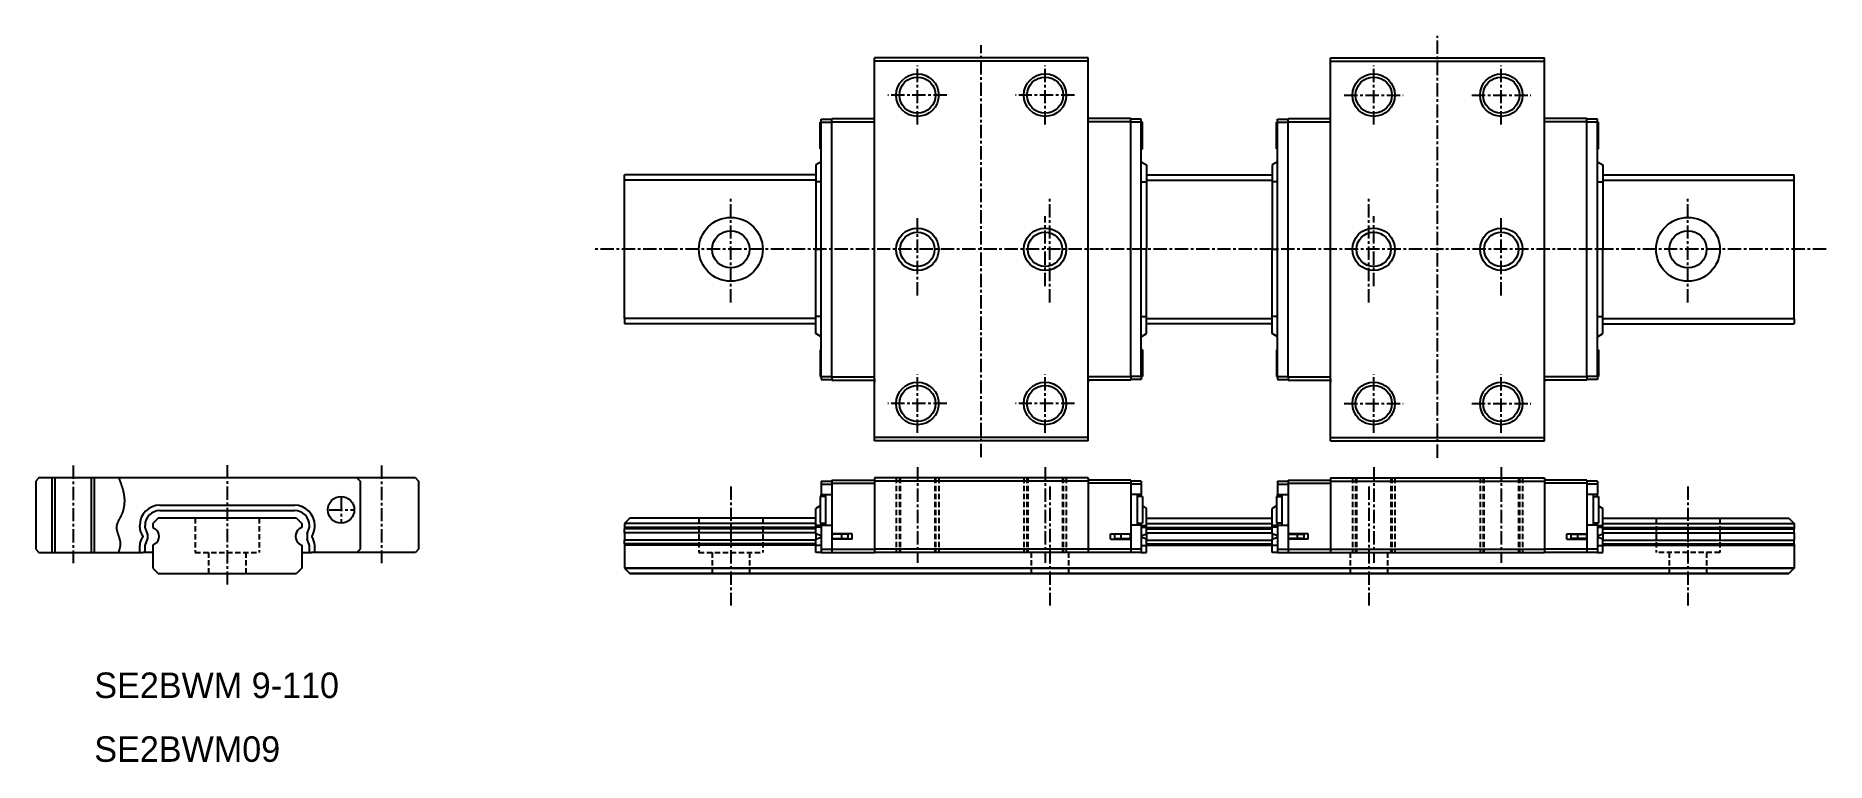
# Model space of a CAD drawing. Extents: x -10 to 158, y 10 to 78.
import ezdxf

# ---------------------------------------------------------------- set-up
doc = ezdxf.new("R2010")
doc.units = 0
doc.linetypes.add('CENTER', pattern=[2, 1.25, -0.25, 0.25, -0.25])
doc.linetypes.add('DASHED', pattern=[0.75, 0.5, -0.25])
doc.layers.get('0').update_dxf_attribs({"linetype": 'CONTINUOUS'})
doc.layers.add('CENTER', color=1, linetype='CENTER')

msp = doc.modelspace()

# ---------------------------------------------------------------- linework, layer by layer
at = {"color": 7, "linetype": 'CONTINUOUS'}
for p, q in [((68.5, 40.2), (68.5, 76.2)), ((88.6, 76.2), (68.5, 76.2)), ((88.6, 75.9), (68.5, 75.9)), ((88.6, 40.2), (88.6, 76.2)), ((111.4, 76.2), (131.5, 76.2)), ((111.4, 40.2), (111.4, 76.2)), ((111.4, 75.9), (131.5, 75.9)), ((131.5, 40.2), (131.5, 76.2)), ((63.5, 70.15), (63.4, 70.15)), ((63.4, 67.65), (63.4, 70.15)), ((63.5, 70.15), (63.5, 70.45)), ((63.5, 70.45), (64.5, 70.45)), ((63.5, 46.25), (63.5, 70.15)), ((63.5, 70.15), (64.5, 70.15)), ((64.5, 70.5), (68.5, 70.5)), ((64.5, 70.2), (64.5, 70.5)), ((64.5, 70.2), (68.5, 70.2)), ((64.5, 46.2), (64.5, 70.2)), ((68.5, 70.4), (68.5, 70.7)), ((88.6, 70.4), (88.6, 70.7)), ((92.6, 70.5), (88.6, 70.5)), ((92.6, 70.2), (88.6, 70.2)), ((92.6, 70.2), (92.6, 70.5)), ((93.6, 70.45), (92.6, 70.45)), ((92.6, 46.2), (92.6, 70.2)), ((93.6, 70.15), (92.6, 70.15)), ((93.6, 70.15), (93.6, 70.45)), ((93.6, 46.25), (93.6, 70.15)), ((93.7, 70.15), (93.6, 70.15)), ((93.7, 67.65), (93.7, 70.15)), ((106.3, 67.65), (106.3, 70.15)), ((106.3, 70.15), (106.4, 70.15)), ((106.4, 70.45), (107.4, 70.45)), ((106.4, 70.15), (106.4, 70.45)), ((106.4, 46.25), (106.4, 70.15)), ((106.4, 70.15), (107.4, 70.15)), ((107.4, 70.5), (111.4, 70.5)), ((107.4, 70.2), (107.4, 70.5)), ((107.4, 46.2), (107.4, 70.2)), ((107.4, 70.2), (111.4, 70.2)), ((111.4, 70.4), (111.4, 70.7)), ((131.5, 70.4), (131.5, 70.7)), ((135.5, 70.5), (131.5, 70.5)), ((135.5, 70.2), (131.5, 70.2)), ((135.5, 70.2), (135.5, 70.5)), ((136.5, 70.45), (135.5, 70.45)), ((135.5, 46.2), (135.5, 70.2)), ((136.5, 70.15), (135.5, 70.15)), ((136.5, 70.15), (136.5, 70.45)), ((136.5, 46.25), (136.5, 70.15)), ((136.5, 70.15), (136.6, 70.15)), ((136.6, 67.65), (136.6, 70.15)), ((63.4, 67.65), (63.5, 67.65)), ((93.6, 67.65), (93.7, 67.65)), ((106.4, 67.65), (106.3, 67.65)), ((136.6, 67.65), (136.5, 67.65)), ((63.5, 66.43), (63, 66.13)), ((63, 66.13), (63, 64.53)), ((93.6, 66.43), (94.1, 66.13)), ((94.1, 66.13), (94.1, 64.53)), ((106.4, 66.43), (105.9, 66.13)), ((105.9, 66.13), (105.9, 64.53)), ((136.5, 66.43), (137, 66.13)), ((137, 66.13), (137, 64.53)), ((63, 65.2), (45, 65.2)), ((45, 64.7), (45, 65.2)), ((63, 64.7), (45, 64.7)), ((45, 51.7), (45, 64.7)), ((63, 64.53), (63, 58.2)), ((63.5, 64.53), (63, 64.53)), ((93.6, 64.53), (94.1, 64.53)), ((94.1, 65.2), (105.9, 65.2)), ((94.1, 64.7), (105.9, 64.7)), ((94.1, 64.53), (94.1, 58.2)), ((105.9, 64.53), (105.9, 58.2)), ((106.4, 64.53), (105.9, 64.53)), ((136.5, 64.53), (137, 64.53)), ((137, 65.2), (155, 65.2)), ((137, 64.7), (155, 64.7)), ((137, 64.53), (137, 58.2)), ((155, 64.7), (155, 65.2)), ((155, 51.7), (155, 64.7)), ((63, 58.2), (63.5, 58.2)), ((63, 51.87), (63, 58.2)), ((94.1, 58.2), (93.6, 58.2)), ((94.1, 51.87), (94.1, 58.2)), ((105.9, 51.87), (105.9, 58.2)), ((105.9, 58.2), (106.4, 58.2)), ((137, 58.2), (136.5, 58.2)), ((137, 51.87), (137, 58.2)), ((63, 51.7), (45, 51.7)), ((45, 51.7), (45, 51.2)), ((63, 51.2), (45, 51.2)), ((63.5, 51.87), (63, 51.87)), ((63, 50.27), (63, 51.87)), ((93.6, 51.87), (94.1, 51.87)), ((94.1, 50.27), (94.1, 51.87)), ((94.1, 51.7), (105.9, 51.7)), ((105.9, 51.2), (94.1, 51.2)), ((105.9, 50.27), (105.9, 51.87)), ((106.4, 51.87), (105.9, 51.87)), ((136.5, 51.87), (137, 51.87)), ((137, 50.27), (137, 51.87)), ((137, 51.7), (155, 51.7)), ((137, 51.2), (155, 51.2)), ((155, 51.7), (155, 51.2)), ((63.5, 49.97), (63, 50.27)), ((93.6, 49.97), (94.1, 50.27)), ((106.4, 49.97), (105.9, 50.27)), ((136.5, 49.97), (137, 50.27)), ((63.4, 48.75), (63.4, 46.25)), ((63.5, 48.75), (63.4, 48.75)), ((93.7, 48.75), (93.6, 48.75)), ((93.7, 48.75), (93.7, 46.25)), ((106.3, 48.75), (106.3, 46.25)), ((106.3, 48.75), (106.4, 48.75)), ((136.5, 48.75), (136.6, 48.75)), ((136.6, 48.75), (136.6, 46.25)), ((63.4, 46.25), (63.5, 46.25)), ((63.5, 46.25), (63.5, 45.95)), ((63.5, 46.25), (64.5, 46.25)), ((63.5, 45.95), (64.5, 45.95)), ((64.5, 46.2), (68.5, 46.2)), ((64.5, 46.2), (64.5, 45.9)), ((64.5, 45.9), (68.5, 45.9)), ((68.5, 46), (68.5, 45.7)), ((92.6, 46.2), (88.6, 46.2)), ((88.6, 46), (88.6, 45.7)), ((92.6, 45.9), (88.6, 45.9)), ((93.6, 46.25), (92.6, 46.25)), ((92.6, 46.2), (92.6, 45.9)), ((93.6, 45.95), (92.6, 45.95)), ((93.6, 46.25), (93.7, 46.25)), ((93.6, 46.25), (93.6, 45.95)), ((106.4, 46.25), (106.3, 46.25)), ((106.4, 46.25), (107.4, 46.25)), ((106.4, 46.25), (106.4, 45.95)), ((106.4, 45.95), (107.4, 45.95)), ((107.4, 46.2), (111.4, 46.2)), ((107.4, 46.2), (107.4, 45.9)), ((107.4, 45.9), (111.4, 45.9)), ((111.4, 46), (111.4, 45.7)), ((135.5, 46.2), (131.5, 46.2)), ((131.5, 46), (131.5, 45.7)), ((135.5, 45.9), (131.5, 45.9)), ((136.5, 46.25), (135.5, 46.25)), ((135.5, 46.2), (135.5, 45.9)), ((136.5, 45.95), (135.5, 45.95)), ((136.6, 46.25), (136.5, 46.25)), ((136.5, 46.25), (136.5, 45.95)), ((88.6, 40.5), (68.5, 40.5)), ((111.4, 40.5), (131.5, 40.5)), ((88.6, 40.2), (68.5, 40.2)), ((111.4, 40.2), (131.5, 40.2)), ((-10.05, 36.7), (-10.35, 36.4)), ((-10.35, 36.4), (-10.35, 30)), ((25.35, 36.7), (-10.05, 36.7)), ((-8.55, 36.7), (-8.55, 29.7)), ((-5.15, 36.7), (-5.15, 29.7)), ((19.85, 36.7), (20.15, 36.4)), ((20.15, 36.4), (20.15, 30)), ((25.35, 36.7), (25.65, 36.4)), ((25.65, 36.4), (25.65, 30)), ((63.5, 36.4), (64.5, 36.4)), ((63.5, 36.4), (63.5, 36.1)), ((63.5, 36.1), (64.5, 36.1)), ((63.5, 36.1), (63.5, 35.15)), ((64.5, 36.5), (68.5, 36.5)), ((64.5, 36.5), (64.5, 36.2)), ((64.5, 36.2), (68.5, 36.2)), ((64.5, 36.2), (64.5, 31.45)), ((88.6, 36.7), (68.5, 36.7)), ((68.5, 36.7), (68.5, 36.4)), ((88.6, 36.4), (68.5, 36.4)), ((68.5, 36.4), (68.5, 30)), ((88.6, 36.7), (88.6, 36.4)), ((92.6, 36.5), (88.6, 36.5)), ((88.6, 36.4), (88.6, 30)), ((92.6, 36.2), (88.6, 36.2)), ((92.6, 36.5), (92.6, 36.2)), ((93.6, 36.4), (92.6, 36.4)), ((92.6, 36.2), (92.6, 31.45)), ((93.6, 36.1), (92.6, 36.1)), ((93.6, 36.4), (93.6, 36.1)), ((93.6, 36.1), (93.6, 35.15)), ((106.4, 36.4), (107.4, 36.4)), ((106.4, 36.4), (106.4, 36.1)), ((106.4, 36.1), (106.4, 35.15)), ((106.4, 36.1), (107.4, 36.1)), ((107.4, 36.5), (111.4, 36.5)), ((107.4, 36.5), (107.4, 36.2)), ((107.4, 36.2), (111.4, 36.2)), ((107.4, 36.2), (107.4, 31.45)), ((111.4, 36.7), (131.5, 36.7)), ((111.4, 36.7), (111.4, 36.4)), ((111.4, 36.4), (131.5, 36.4)), ((111.4, 36.4), (111.4, 30)), ((131.5, 36.7), (131.5, 36.4)), ((135.5, 36.5), (131.5, 36.5)), ((131.5, 36.4), (131.5, 30)), ((135.5, 36.2), (131.5, 36.2)), ((135.5, 36.5), (135.5, 36.2)), ((136.5, 36.4), (135.5, 36.4)), ((135.5, 36.2), (135.5, 31.45)), ((136.5, 36.1), (135.5, 36.1)), ((136.5, 36.4), (136.5, 36.1)), ((136.5, 36.1), (136.5, 35.15)), ((1.32, 34.13), (13.98, 34.13)), ((63.4, 34.07), (63, 33.83)), ((63, 32.23), (63, 33.83)), ((63.9, 34.95), (63.4, 34.95)), ((63.4, 34.95), (63.4, 32.45)), ((63.5, 34.95), (63.5, 35.15)), ((63.5, 35.15), (64.5, 35.15)), ((63.9, 35.15), (63.9, 32.25)), ((93.6, 35.15), (92.6, 35.15)), ((93.2, 35.15), (93.2, 32.25)), ((93.7, 34.95), (93.2, 34.95)), ((93.6, 34.95), (93.6, 35.15)), ((93.7, 34.95), (93.7, 32.45)), ((93.7, 34.07), (94.1, 33.83)), ((94.1, 32.23), (94.1, 33.83)), ((106.3, 34.07), (105.9, 33.83)), ((105.9, 32.23), (105.9, 33.83)), ((106.3, 34.95), (106.8, 34.95)), ((106.3, 34.95), (106.3, 32.45)), ((106.4, 35.15), (107.4, 35.15)), ((106.4, 34.95), (106.4, 35.15)), ((106.8, 35.15), (106.8, 32.25)), ((136.5, 35.15), (135.5, 35.15)), ((136.1, 35.15), (136.1, 32.25)), ((136.1, 34.95), (136.6, 34.95)), ((136.5, 34.95), (136.5, 35.15)), ((136.6, 34.95), (136.6, 32.45)), ((136.6, 34.07), (137, 33.83)), ((137, 32.23), (137, 33.83)), ((-0.58, 32.07), (-0.58, 32.23)), ((-0.08, 32.07), (-0.08, 32.23)), ((0.14, 31.45), (-0.08, 32.07)), ((1.15, 32.9), (0.65, 32.4)), ((0.65, 32.4), (0.65, 32.03)), ((0.65, 32.03), (0.88, 31.9)), ((14.15, 32.9), (1.15, 32.9)), ((1.32, 33.63), (13.98, 33.63)), ((14.15, 32.9), (14.65, 32.4)), ((14.65, 32.03), (14.42, 31.9)), ((14.65, 32.4), (14.65, 32.03)), ((15.16, 31.45), (15.38, 32.07)), ((15.38, 32.07), (15.38, 32.23)), ((15.88, 32.07), (15.88, 32.23)), ((45.5, 32.9), (45, 32.4)), ((63, 32.4), (45, 32.4)), ((45, 32.4), (45, 32.4)), ((45, 32.4), (45, 32.03)), ((63, 32.03), (45, 32.03)), ((45, 32.03), (45, 31.9)), ((63, 32.9), (45.5, 32.9)), ((63.5, 32.23), (63, 32.23)), ((63, 32.07), (63, 32.23)), ((63, 31.45), (63, 32.07)), ((63.5, 32.07), (63, 32.07)), ((63.4, 32.45), (63.9, 32.45)), ((63.5, 32.25), (63.5, 32.45)), ((63.5, 32.25), (64.5, 32.25)), ((63.5, 32.25), (63.5, 30)), ((93.6, 32.25), (92.6, 32.25)), ((93.2, 32.45), (93.7, 32.45)), ((93.6, 32.25), (93.6, 32.45)), ((93.6, 32.25), (93.6, 30)), ((93.6, 32.23), (94.1, 32.23)), ((93.6, 32.07), (94.1, 32.07)), ((94.1, 32.9), (105.9, 32.9)), ((94.1, 32.4), (105.9, 32.4)), ((94.1, 32.07), (94.1, 32.23)), ((94.1, 31.45), (94.1, 32.07)), ((94.1, 32.03), (105.9, 32.03)), ((105.9, 32.07), (105.9, 32.23)), ((106.4, 32.23), (105.9, 32.23)), ((105.9, 31.45), (105.9, 32.07)), ((106.4, 32.07), (105.9, 32.07)), ((106.8, 32.45), (106.3, 32.45)), ((106.4, 32.25), (106.4, 32.45)), ((106.4, 32.25), (106.4, 30)), ((106.4, 32.25), (107.4, 32.25)), ((136.5, 32.25), (135.5, 32.25)), ((136.6, 32.45), (136.1, 32.45)), ((136.5, 32.25), (136.5, 32.45)), ((136.5, 32.25), (136.5, 30)), ((136.5, 32.23), (137, 32.23)), ((136.5, 32.07), (137, 32.07)), ((137, 32.9), (154.5, 32.9)), ((137, 32.4), (155, 32.4)), ((137, 32.07), (137, 32.23)), ((137, 31.45), (137, 32.07)), ((137, 32.03), (155, 32.03)), ((154.5, 32.9), (155, 32.4)), ((155, 32.4), (155, 32.03)), ((155, 32.4), (155, 32.4)), ((155, 32.03), (155, 31.9)), ((-0.58, 29.7), (-0.58, 30.33)), ((-0.29, 31.26), (-0.29, 31.14)), ((-0.08, 30.33), (0.14, 30.95)), ((-0.08, 29.7), (-0.08, 30.33)), ((0.14, 31.45), (0.14, 30.95)), ((0.88, 30.5), (0.65, 30.37)), ((0.65, 30.37), (0.65, 28.2)), ((14.42, 30.5), (14.65, 30.37)), ((14.65, 30.37), (14.65, 28.2)), ((15.16, 31.45), (15.16, 30.95)), ((15.38, 30.33), (15.16, 30.95)), ((15.38, 29.7), (15.38, 30.33)), ((15.6, 31.26), (15.6, 31.14)), ((15.88, 29.7), (15.88, 30.33)), ((63, 31.9), (45, 31.9)), ((45, 31.55), (45, 31.9)), ((63, 31.55), (45, 31.55)), ((45, 31.55), (45, 30.85)), ((63, 30.85), (45, 30.85)), ((45, 30.5), (45, 30.85)), ((63, 30.5), (45, 30.5)), ((45, 30.5), (45, 30.37)), ((63, 30.37), (45, 30.37)), ((45, 30.37), (45, 28.2)), ((63, 31.45), (63, 30.95)), ((63.5, 31.26), (63, 31.45)), ((63, 30.95), (63.5, 31.14)), ((63, 30.33), (63, 30.95)), ((63.5, 30.33), (63, 30.33)), ((63, 29.7), (63, 30.33)), ((66.4, 31.45), (64.5, 31.45)), ((64.5, 31.45), (64.5, 30.95)), ((64.5, 30.95), (64.5, 30)), ((66.4, 30.95), (64.5, 30.95)), ((65.4, 31.4), (64.7, 31.4)), ((64.7, 31), (65.4, 31)), ((65, 31.4), (65, 31.45)), ((65, 30.95), (65, 31)), ((65.33, 31.4), (65.33, 31.45)), ((65.33, 30.95), (65.33, 31)), ((65.4, 31.4), (65.4, 31)), ((66, 31.4), (65.4, 31.4)), ((65.4, 31), (66, 31)), ((66, 31.4), (66, 31)), ((66.4, 30.95), (66.4, 31.45)), ((90.7, 30.95), (90.7, 31.45)), ((90.7, 31.45), (92.6, 31.45)), ((90.7, 30.95), (92.6, 30.95)), ((91.7, 31.4), (91.1, 31.4)), ((91.1, 31), (91.1, 31.4)), ((91.1, 31), (91.7, 31)), ((91.7, 31), (91.7, 31.4)), ((92.4, 31.4), (91.7, 31.4)), ((91.7, 31), (92.4, 31)), ((91.77, 31.4), (91.77, 31.45)), ((91.77, 30.95), (91.77, 31)), ((92.1, 31.4), (92.1, 31.45)), ((92.1, 30.95), (92.1, 31)), ((92.6, 31.45), (92.6, 30.95)), ((92.6, 30.95), (92.6, 30)), ((93.6, 31.26), (94.1, 31.45)), ((94.1, 30.95), (93.6, 31.14)), ((93.6, 30.33), (94.1, 30.33)), ((94.1, 31.9), (105.9, 31.9)), ((94.1, 31.55), (105.9, 31.55)), ((94.1, 31.45), (94.1, 30.95)), ((94.1, 30.33), (94.1, 30.95)), ((94.1, 30.85), (105.9, 30.85)), ((94.1, 30.5), (105.9, 30.5)), ((94.1, 30.37), (105.9, 30.37)), ((94.1, 29.7), (94.1, 30.33)), ((105.9, 31.45), (105.9, 30.95)), ((106.4, 31.26), (105.9, 31.45)), ((105.9, 30.95), (106.4, 31.14)), ((105.9, 30.33), (105.9, 30.95)), ((105.9, 29.7), (105.9, 30.33)), ((106.4, 30.33), (105.9, 30.33)), ((107.4, 31.45), (107.4, 30.95)), ((109.3, 31.45), (107.4, 31.45)), ((107.4, 30.95), (107.4, 30)), ((109.3, 30.95), (107.4, 30.95)), ((107.6, 31.4), (108.3, 31.4)), ((108.3, 31), (107.6, 31)), ((107.9, 31.4), (107.9, 31.45)), ((107.9, 30.95), (107.9, 31)), ((108.23, 31.4), (108.23, 31.45)), ((108.23, 30.95), (108.23, 31)), ((108.3, 31), (108.3, 31.4)), ((108.3, 31.4), (108.9, 31.4)), ((108.9, 31), (108.3, 31)), ((108.9, 31), (108.9, 31.4)), ((109.3, 30.95), (109.3, 31.45)), ((133.6, 30.95), (133.6, 31.45)), ((133.6, 31.45), (135.5, 31.45)), ((133.6, 30.95), (135.5, 30.95)), ((134, 31.4), (134, 31)), ((134, 31.4), (134.6, 31.4)), ((134.6, 31), (134, 31)), ((134.6, 31.4), (134.6, 31)), ((134.6, 31.4), (135.3, 31.4)), ((135.3, 31), (134.6, 31)), ((134.67, 31.4), (134.67, 31.45)), ((134.67, 30.95), (134.67, 31)), ((135, 31.4), (135, 31.45)), ((135, 30.95), (135, 31)), ((135.5, 31.45), (135.5, 30.95)), ((135.5, 30.95), (135.5, 30)), ((136.5, 31.26), (137, 31.45)), ((137, 30.95), (136.5, 31.14)), ((136.5, 30.33), (137, 30.33)), ((137, 31.9), (155, 31.9)), ((137, 31.55), (155, 31.55)), ((137, 31.45), (137, 30.95)), ((137, 30.33), (137, 30.95)), ((137, 30.85), (155, 30.85)), ((137, 30.5), (155, 30.5)), ((137, 30.37), (155, 30.37)), ((137, 29.7), (137, 30.33)), ((155, 31.55), (155, 31.9)), ((155, 31.55), (155, 30.85)), ((155, 30.5), (155, 30.85)), ((155, 30.5), (155, 30.37)), ((155, 30.37), (155, 28.2)), ((-10.35, 30), (-10.05, 29.7)), ((-10.05, 29.7), (-9.85, 29.7)), ((-9.85, 29.7), (-9.8, 29.7)), ((-9.8, 29.7), (-0.58, 29.7)), ((-0.58, 29.7), (-0.28, 29.7)), ((0.65, 29.7), (-0.28, 29.7)), ((14.65, 29.7), (15.58, 29.7)), ((15.88, 29.7), (15.58, 29.7)), ((25.1, 29.7), (15.88, 29.7)), ((19.65, 29.7), (19.6, 29.7)), ((19.85, 29.7), (19.65, 29.7)), ((20.15, 30), (19.85, 29.7)), ((25.15, 29.7), (25.1, 29.7)), ((25.35, 29.7), (25.15, 29.7)), ((25.65, 30), (25.35, 29.7)), ((63.5, 29.7), (63, 29.7)), ((63.5, 30), (64.5, 30)), ((63.5, 30), (63.5, 29.7)), ((63.5, 29.7), (64.5, 29.7)), ((64.5, 30), (68.5, 30)), ((64.5, 30), (64.5, 29.7)), ((64.5, 29.7), (68.5, 29.7)), ((88.6, 30), (68.5, 30)), ((68.5, 30), (68.5, 29.7)), ((88.6, 29.7), (68.5, 29.7)), ((88.6, 30), (88.6, 29.7)), ((92.6, 30), (88.6, 30)), ((92.6, 29.7), (88.6, 29.7)), ((93.6, 30), (92.6, 30)), ((92.6, 30), (92.6, 29.7)), ((93.6, 29.7), (92.6, 29.7)), ((93.6, 30), (93.6, 29.7)), ((93.6, 29.7), (94.1, 29.7)), ((106.4, 29.7), (105.9, 29.7)), ((106.4, 30), (107.4, 30)), ((106.4, 30), (106.4, 29.7)), ((106.4, 29.7), (107.4, 29.7)), ((107.4, 30), (111.4, 30)), ((107.4, 30), (107.4, 29.7)), ((107.4, 29.7), (111.4, 29.7)), ((111.4, 30), (131.5, 30)), ((111.4, 30), (111.4, 29.7)), ((111.4, 29.7), (131.5, 29.7)), ((135.5, 30), (131.5, 30)), ((131.5, 30), (131.5, 29.7)), ((135.5, 29.7), (131.5, 29.7)), ((136.5, 30), (135.5, 30)), ((135.5, 30), (135.5, 29.7)), ((136.5, 29.7), (135.5, 29.7)), ((136.5, 30), (136.5, 29.7)), ((136.5, 29.7), (137, 29.7)), ((0.65, 28.2), (1.15, 27.7)), ((1.15, 27.7), (14.15, 27.7)), ((14.65, 28.2), (14.15, 27.7)), ((155, 28.2), (45, 28.2)), ((45, 28.2), (45.5, 27.7)), ((45, 28.2), (155, 28.2)), ((154.5, 27.7), (45.5, 27.7)), ((45.5, 27.7), (154.5, 27.7)), ((155, 28.2), (154.5, 27.7))]:
    msp.add_line(p, q, dxfattribs=at)
at = {"color": 3, "linetype": 'CONTINUOUS'}
for p, q in [((-8.85, 36.7), (-8.85, 29.7)), ((-4.85, 36.7), (-4.85, 29.7))]:
    msp.add_line(p, q, dxfattribs=at)
at = {"color": 3, "linetype": 'DASHED'}
for p, q in [((70.55, 36.7), (70.55, 29.7)), ((70.85, 36.7), (70.85, 29.7)), ((70.93, 36.7), (70.93, 29.7)), ((74.18, 36.7), (74.18, 29.7)), ((74.25, 36.7), (74.25, 29.7)), ((74.55, 36.7), (74.55, 29.7)), ((82.55, 36.7), (82.55, 29.7)), ((82.85, 36.7), (82.85, 29.7)), ((82.93, 36.7), (82.93, 29.7)), ((86.18, 36.7), (86.18, 29.7)), ((86.25, 36.7), (86.25, 29.7)), ((86.55, 36.7), (86.55, 29.7)), ((113.45, 36.7), (113.45, 29.7)), ((113.75, 36.7), (113.75, 29.7)), ((113.82, 36.7), (113.82, 29.7)), ((117.07, 36.7), (117.07, 29.7)), ((117.15, 36.7), (117.15, 29.7)), ((117.45, 36.7), (117.45, 29.7)), ((125.45, 36.7), (125.45, 29.7)), ((125.75, 36.7), (125.75, 29.7)), ((125.82, 36.7), (125.82, 29.7)), ((129.07, 36.7), (129.07, 29.7)), ((129.15, 36.7), (129.15, 29.7)), ((129.45, 36.7), (129.45, 29.7)), ((4.65, 32.9), (4.65, 29.7)), ((10.65, 32.9), (10.65, 29.7)), ((52, 32.9), (52, 29.7)), ((58, 32.9), (58, 29.7)), ((142, 32.9), (142, 29.7)), ((148, 32.9), (148, 29.7)), ((4.65, 29.7), (10.65, 29.7)), ((5.9, 29.7), (5.9, 27.7)), ((9.4, 29.7), (9.4, 27.7)), ((52, 29.7), (58, 29.7)), ((53.25, 29.7), (53.25, 27.7)), ((56.75, 29.7), (56.75, 27.7)), ((83.25, 29.7), (83.25, 27.7)), ((86.75, 29.7), (86.75, 27.7)), ((113.25, 29.7), (113.25, 27.7)), ((116.75, 29.7), (116.75, 27.7)), ((148, 29.7), (142, 29.7)), ((143.25, 29.7), (143.25, 27.7)), ((146.75, 29.7), (146.75, 27.7))]:
    msp.add_line(p, q, dxfattribs=at)
at = {"color": 3}
msp.add_polyline3d([(-2.55, 36.7, 0), (-2.54, 36.67, 0), (-2.53, 36.65, 0), (-2.52, 36.62, 0), (-2.51, 36.59, 0), (-2.5, 36.57, 0), (-2.49, 36.54, 0), (-2.48, 36.51, 0), (-2.47, 36.49, 0), (-2.46, 36.46, 0), (-2.45, 36.43, 0), (-2.44, 36.41, 0), (-2.43, 36.38, 0), (-2.42, 36.35, 0), (-2.41, 36.32, 0), (-2.4, 36.3, 0), (-2.39, 36.27, 0), (-2.38, 36.24, 0), (-2.37, 36.22, 0), (-2.36, 36.19, 0), (-2.35, 36.16, 0), (-2.34, 36.14, 0), (-2.33, 36.11, 0), (-2.32, 36.08, 0), (-2.31, 36.06, 0), (-2.31, 36.03, 0), (-2.3, 36, 0), (-2.29, 35.97, 0), (-2.28, 35.95, 0), (-2.27, 35.92, 0), (-2.26, 35.89, 0), (-2.25, 35.87, 0), (-2.24, 35.84, 0), (-2.23, 35.81, 0), (-2.23, 35.78, 0), (-2.22, 35.76, 0), (-2.21, 35.73, 0), (-2.2, 35.7, 0), (-2.19, 35.68, 0), (-2.19, 35.65, 0), (-2.18, 35.62, 0), (-2.17, 35.59, 0), (-2.16, 35.57, 0), (-2.16, 35.54, 0), (-2.15, 35.51, 0), (-2.14, 35.48, 0), (-2.14, 35.46, 0), (-2.13, 35.43, 0), (-2.12, 35.4, 0), (-2.12, 35.37, 0), (-2.11, 35.35, 0), (-2.1, 35.32, 0), (-2.1, 35.29, 0), (-2.09, 35.26, 0), (-2.09, 35.24, 0), (-2.08, 35.21, 0), (-2.08, 35.18, 0), (-2.07, 35.15, 0), (-2.07, 35.13, 0), (-2.06, 35.1, 0), (-2.06, 35.07, 0), (-2.06, 35.04, 0), (-2.05, 35.01, 0), (-2.05, 34.99, 0), (-2.05, 34.96, 0), (-2.04, 34.93, 0), (-2.04, 34.9, 0), (-2.04, 34.87, 0), (-2.03, 34.84, 0), (-2.03, 34.82, 0), (-2.03, 34.79, 0), (-2.03, 34.76, 0), (-2.03, 34.73, 0), (-2.02, 34.7, 0), (-2.02, 34.67, 0), (-2.02, 34.65, 0), (-2.02, 34.62, 0), (-2.02, 34.59, 0), (-2.02, 34.56, 0), (-2.02, 34.53, 0), (-2.02, 34.5, 0), (-2.02, 34.48, 0), (-2.02, 34.45, 0), (-2.02, 34.42, 0), (-2.03, 34.39, 0), (-2.03, 34.36, 0), (-2.03, 34.33, 0), (-2.03, 34.3, 0), (-2.03, 34.28, 0), (-2.03, 34.25, 0), (-2.04, 34.22, 0), (-2.04, 34.19, 0), (-2.04, 34.16, 0), (-2.05, 34.13, 0), (-2.05, 34.11, 0), (-2.05, 34.08, 0), (-2.06, 34.05, 0), (-2.06, 34.02, 0), (-2.07, 33.99, 0), (-2.07, 33.96, 0), (-2.08, 33.94, 0), (-2.08, 33.91, 0), (-2.09, 33.88, 0), (-2.09, 33.85, 0), (-2.1, 33.82, 0), (-2.11, 33.79, 0), (-2.11, 33.77, 0), (-2.12, 33.74, 0), (-2.13, 33.71, 0), (-2.13, 33.68, 0), (-2.14, 33.65, 0), (-2.15, 33.63, 0), (-2.16, 33.6, 0), (-2.17, 33.57, 0), (-2.18, 33.54, 0), (-2.18, 33.52, 0), (-2.19, 33.49, 0), (-2.2, 33.46, 0), (-2.21, 33.43, 0), (-2.22, 33.41, 0), (-2.23, 33.38, 0), (-2.24, 33.35, 0), (-2.25, 33.32, 0), (-2.27, 33.3, 0), (-2.28, 33.27, 0), (-2.29, 33.24, 0), (-2.3, 33.22, 0), (-2.31, 33.19, 0), (-2.33, 33.16, 0), (-2.34, 33.14, 0), (-2.35, 33.11, 0), (-2.36, 33.08, 0), (-2.38, 33.06, 0), (-2.39, 33.03, 0), (-2.4, 33, 0), (-2.42, 32.98, 0), (-2.43, 32.95, 0), (-2.45, 32.92, 0), (-2.46, 32.9, 0), (-2.47, 32.87, 0), (-2.49, 32.85, 0), (-2.5, 32.82, 0), (-2.52, 32.79, 0), (-2.53, 32.77, 0), (-2.54, 32.74, 0), (-2.56, 32.72, 0), (-2.57, 32.69, 0), (-2.58, 32.66, 0), (-2.6, 32.64, 0), (-2.61, 32.61, 0), (-2.62, 32.59, 0), (-2.63, 32.56, 0), (-2.65, 32.53, 0), (-2.66, 32.51, 0), (-2.67, 32.48, 0), (-2.68, 32.46, 0), (-2.69, 32.43, 0), (-2.7, 32.41, 0), (-2.71, 32.38, 0), (-2.71, 32.35, 0), (-2.72, 32.33, 0), (-2.73, 32.3, 0), (-2.74, 32.27, 0), (-2.74, 32.25, 0), (-2.75, 32.22, 0), (-2.75, 32.2, 0), (-2.76, 32.17, 0), (-2.76, 32.14, 0), (-2.76, 32.12, 0), (-2.76, 32.09, 0), (-2.76, 32.06, 0), (-2.76, 32.04, 0), (-2.76, 32.01, 0), (-2.76, 31.98, 0), (-2.76, 31.96, 0), (-2.76, 31.93, 0), (-2.76, 31.9, 0), (-2.75, 31.87, 0), (-2.75, 31.85, 0), (-2.74, 31.82, 0), (-2.74, 31.79, 0), (-2.73, 31.77, 0), (-2.73, 31.74, 0), (-2.72, 31.71, 0), (-2.71, 31.68, 0), (-2.71, 31.66, 0), (-2.7, 31.63, 0), (-2.69, 31.6, 0), (-2.68, 31.57, 0), (-2.67, 31.55, 0), (-2.66, 31.52, 0), (-2.66, 31.49, 0), (-2.65, 31.46, 0), (-2.64, 31.44, 0), (-2.63, 31.41, 0), (-2.62, 31.38, 0), (-2.61, 31.35, 0), (-2.6, 31.32, 0), (-2.59, 31.3, 0), (-2.58, 31.27, 0), (-2.57, 31.24, 0), (-2.56, 31.21, 0), (-2.55, 31.18, 0), (-2.54, 31.16, 0), (-2.53, 31.13, 0), (-2.52, 31.1, 0), (-2.51, 31.07, 0), (-2.51, 31.04, 0), (-2.5, 31.02, 0), (-2.49, 30.99, 0), (-2.48, 30.96, 0), (-2.47, 30.93, 0), (-2.47, 30.9, 0), (-2.46, 30.88, 0), (-2.45, 30.85, 0), (-2.45, 30.82, 0), (-2.44, 30.79, 0), (-2.43, 30.76, 0), (-2.43, 30.73, 0), (-2.43, 30.71, 0), (-2.42, 30.68, 0), (-2.42, 30.65, 0), (-2.42, 30.62, 0), (-2.41, 30.59, 0), (-2.41, 30.57, 0), (-2.41, 30.54, 0), (-2.41, 30.51, 0), (-2.41, 30.48, 0), (-2.41, 30.45, 0), (-2.42, 30.43, 0), (-2.42, 30.4, 0), (-2.42, 30.37, 0), (-2.42, 30.34, 0), (-2.43, 30.31, 0), (-2.43, 30.29, 0), (-2.44, 30.26, 0), (-2.44, 30.23, 0), (-2.45, 30.2, 0), (-2.45, 30.17, 0), (-2.46, 30.15, 0), (-2.46, 30.12, 0), (-2.47, 30.09, 0), (-2.48, 30.06, 0), (-2.48, 30.03, 0), (-2.49, 30.01, 0), (-2.5, 29.98, 0), (-2.5, 29.95, 0), (-2.51, 29.92, 0), (-2.52, 29.9, 0), (-2.53, 29.87, 0), (-2.54, 29.84, 0), (-2.54, 29.81, 0), (-2.55, 29.78, 0), (-2.56, 29.76, 0), (-2.57, 29.73, 0), (-2.58, 29.7, 0)], dxfattribs=at)
at = {"color": 3, "linetype": 'CONTINUOUS'}
for centre in [(72.55, 72.7), (84.55, 72.7), (115.45, 72.7), (127.45, 72.7), (72.55, 58.2), (84.55, 58.2), (115.45, 58.2), (127.45, 58.2), (72.55, 43.7), (84.55, 43.7), (115.45, 43.7), (127.45, 43.7)]:
    msp.add_circle(centre, 2, dxfattribs=at)
at = {"color": 7, "linetype": 'CONTINUOUS'}
for centre, radius in [((72.55, 72.7), 1.7), ((84.55, 72.7), 1.7), ((115.45, 72.7), 1.7), ((127.45, 72.7), 1.7), ((55, 58.2), 3), ((145, 58.2), 3), ((55, 58.2), 1.75), ((72.55, 58.2), 1.62), ((84.55, 58.2), 1.62), ((115.45, 58.2), 1.62), ((127.45, 58.2), 1.62), ((145, 58.2), 1.75), ((72.55, 43.7), 1.7), ((84.55, 43.7), 1.7), ((115.45, 43.7), 1.7), ((127.45, 43.7), 1.7), ((18.35, 33.7), 1.25)]:
    msp.add_circle(centre, radius, dxfattribs=at)
for centre, radius, start, end in [((1.32, 32.23), 1.9, 90.0008, 179.9992), ((13.98, 32.23), 1.9, 0.0008, 89.9992), ((0.72, 32.07), 1.3, 179.9977, 218.646), ((1.32, 32.23), 1.4, 90.0008, 179.9992), ((13.98, 32.23), 1.4, 0.0008, 89.9992), ((14.58, 32.07), 1.3, 321.354, 0.0023), ((0.72, 30.33), 1.3, 141.354, 180.0023), ((0.36, 31.2), 0.875, 306.7856, 53.2144), ((14.94, 31.2), 0.875, 126.7856, 233.2144), ((14.58, 30.33), 1.3, 359.9977, 38.646), ((64.7, 31.2), 0.2, 90, 180), ((64.7, 31.2), 0.2, 180, 270), ((92.4, 31.2), 0.2, 0, 90), ((92.4, 31.2), 0.2, 270, 0), ((107.6, 31.2), 0.2, 90, 180), ((107.6, 31.2), 0.2, 180, 270), ((135.3, 31.2), 0.2, 0, 90), ((135.3, 31.2), 0.2, 270, 0)]:
    msp.add_arc(centre, radius, start, end, dxfattribs=at)
at = {"layer": 'CENTER', "color": 1, "linetype": 'CENTER'}
for p, q in [((121.45, 38.58), (121.45, 78.28)), ((78.55, 38.64), (78.55, 77.4)), ((72.55, 69.93), (72.55, 75.47)), ((84.55, 69.93), (84.55, 75.47)), ((115.45, 69.93), (115.45, 75.47)), ((127.45, 69.93), (127.45, 75.47)), ((75.32, 72.7), (69.78, 72.7)), ((87.32, 72.7), (81.78, 72.7)), ((112.68, 72.7), (118.22, 72.7)), ((124.68, 72.7), (130.22, 72.7)), ((55, 53.2), (55, 63.2)), ((85, 53.2), (85, 63.2)), ((115, 53.2), (115, 63.2)), ((145, 53.2), (145, 63.2)), ((72.55, 53.87), (72.55, 61.33)), ((84.55, 54.73), (84.55, 61.33)), ((115.45, 54.73), (115.45, 61.33)), ((127.45, 53.87), (127.45, 61.33)), ((158, 58.2), (42, 58.2)), ((72.55, 40.93), (72.55, 46.47)), ((84.55, 40.93), (84.55, 46.47)), ((115.45, 40.93), (115.45, 46.47)), ((127.45, 40.93), (127.45, 46.47)), ((75.32, 43.7), (69.78, 43.7)), ((87.32, 43.7), (81.78, 43.7)), ((112.68, 43.7), (118.22, 43.7)), ((124.68, 43.7), (130.22, 43.7)), ((-6.85, 37.87), (-6.85, 28.67)), ((7.65, 37.9), (7.65, 26.67)), ((22.15, 37.87), (22.15, 28.67)), ((72.55, 37.7), (72.55, 28.7)), ((84.55, 37.7), (84.55, 28.7)), ((115.45, 37.7), (115.45, 28.7)), ((127.45, 37.7), (127.45, 28.7)), ((55, 35.9), (55, 24.7)), ((85, 35.9), (85, 24.7)), ((115, 35.9), (115, 24.7)), ((145, 35.9), (145, 24.7)), ((17.23, 33.7), (19.5, 33.7)), ((18.35, 34.83), (18.35, 32.5))]:
    msp.add_line(p, q, dxfattribs=at)

# ---------------------------------------------------------------- texts
at = {"color": 7, "linetype": 'CONTINUOUS'}
for s, p in [('SE2BWM 9-110', (-4.85, 16)), ('SE2BWM09', (-4.85, 10))]:
    msp.add_text(s, height=2.4, dxfattribs=at).set_placement(p)

doc.saveas('drawing.dxf')
